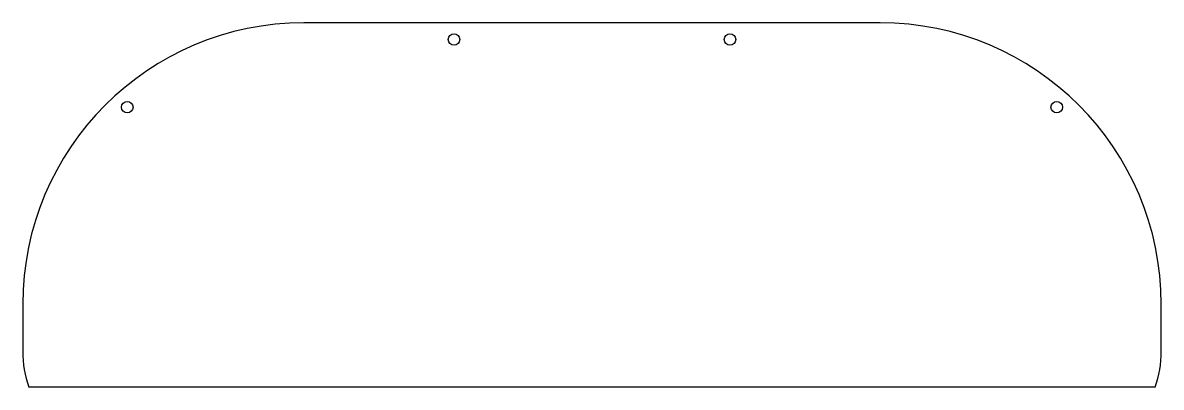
# Model space of a CAD drawing. Extents: x -148 to 148, y -11 to 84.
import ezdxf

# ---------------------------------------------------------------- set-up
doc = ezdxf.new("R2010")
doc.units = 0
doc.layers.add('MODELSKETCH_VISIBLE', color=7, linetype='CONTINUOUS')

msp = doc.modelspace()

# ---------------------------------------------------------------- linework, layer by layer
at = {"layer": 'MODELSKETCH_VISIBLE'}
for p, q in [((75.15, 84), (-75.15, 84)), ((-148.5, 10.65), (-148.5, -1.65)), ((148.5, -1.65), (148.5, 10.65)), ((146.91, -11), (-146.91, -11))]:
    msp.add_line(p, q, dxfattribs=at)
for centre in [(-36, 79.65), (36, 79.65), (-121.24, 62), (121.24, 62)]:
    msp.add_circle(centre, 1.5, dxfattribs=at)
for centre, radius, start, end in [((-75.15, 10.65), 73.35, 90, 180), ((75.15, 10.65), 73.35, 0, 90), ((-120.15, -1.65), 28.35, 180, 199.257), ((120.15, -1.65), 28.35, 340.743, 0)]:
    msp.add_arc(centre, radius, start, end, dxfattribs=at)

doc.saveas('drawing.dxf')
